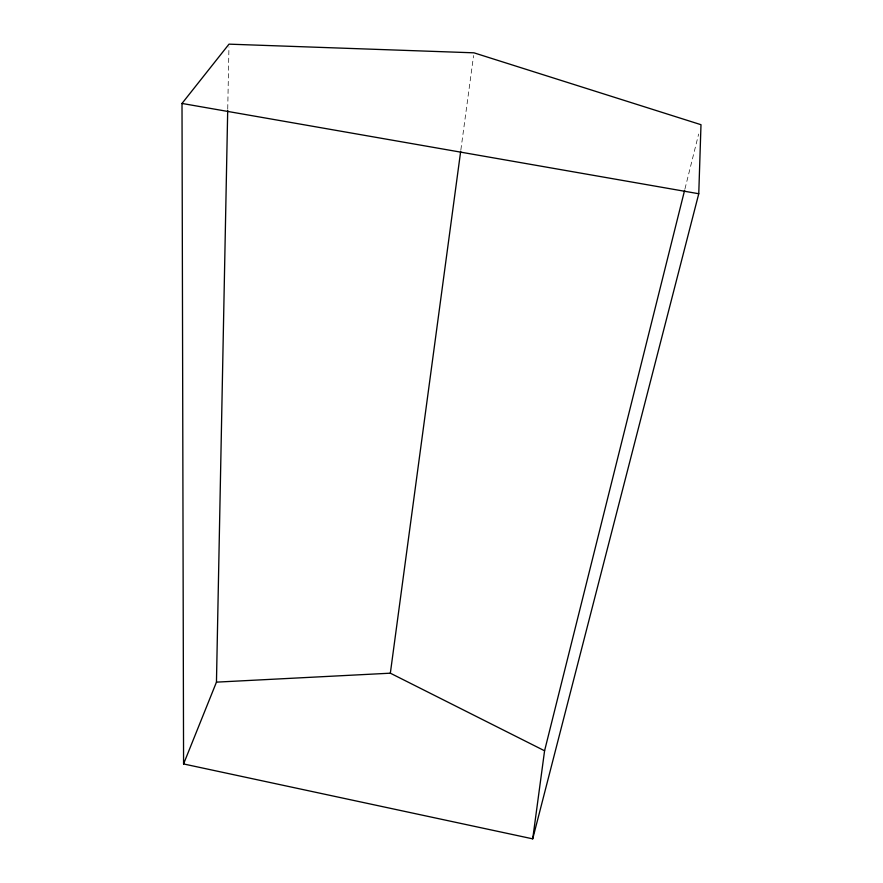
<?xml version="1.0" encoding="UTF-8"?>
<svg xmlns="http://www.w3.org/2000/svg" width="883" height="883" viewBox="0 0 883 883"><rect width="100%" height="100%" fill="white"/><g stroke="black" fill="none" stroke-linecap="round" stroke-linejoin="round"><path stroke-width="0.66" stroke-dasharray="4.42 3.31" d="M227.737 108.94L228.951 46.909M460.871 149.845L473.586 55.563M684.954 188.907L698.652 134.061"/><path stroke-width="1.32" d="M183.576 763.95L182.008 103.443L229.006 44.15L473.95 52.825L700.992 124.702L698.762 193.741L532.714 838.85L183.576 763.95L216.456 682.14L227.704 110.287M532.714 838.85L544.579 750.782L390.341 673.188L460.694 151.214M544.579 750.782L684.623 190.253M216.456 682.14L390.341 673.188M182.008 103.443L698.762 193.741"/></g></svg>
